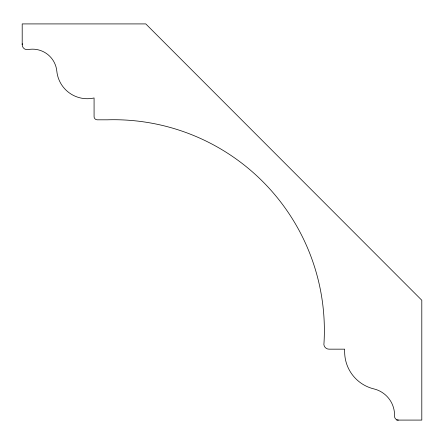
<?xml version="1.0" encoding="UTF-8"?>
<svg xmlns="http://www.w3.org/2000/svg" width="444" height="444" viewBox="0 0 444 444"><rect width="100%" height="100%" fill="white"/><g stroke="black" fill="none" stroke-linecap="round" stroke-linejoin="round"><path stroke-width="0.67" d="M398.34 420.085A3.802 3.802 0 0 1 394.544 416.15A27.006 27.006 0 0 0 373.887 388.9A38.184 38.184 0 0 1 344.661 352.481L344.661 349.162L329.032 349.162A5.184 5.184 0 0 1 323.892 344.649A210.761 210.761 0 0 0 107.248 119.813L97.28 119.813A3.236 3.236 0 0 1 94.078 116.134L94.078 97.963A30.625 30.625 0 0 1 56.815 71.129A24.376 24.376 0 0 0 28.033 49.589A4.923 4.923 0 0 1 22.2 44.511L22.305 43.712M396.597 420.085L421.8 420.085L421.8 300.255L145.787 23.915L22.2 23.915L22.2 44.511"/></g></svg>
